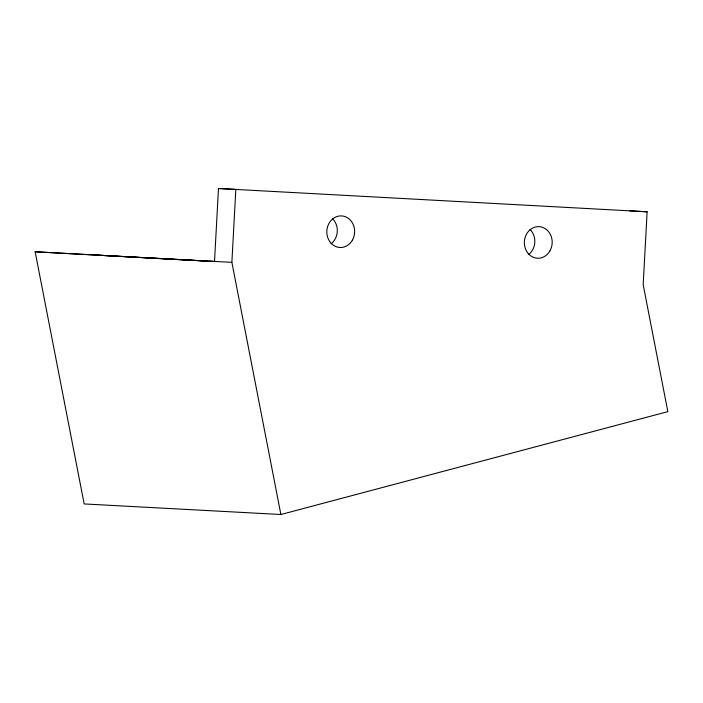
<?xml version="1.0" encoding="UTF-8"?>
<svg xmlns="http://www.w3.org/2000/svg" width="703" height="703" viewBox="0 0 703 703"><rect width="100%" height="100%" fill="white"/><g stroke="black" fill="none" stroke-linecap="round" stroke-linejoin="round"><path stroke-width="1.05" d="M214.52 261.419L218.475 188.492L235.83 189.423L231.876 262.351L280.892 514.508L667.85 411.633L643.175 284.715L647.129 211.788L218.475 188.492M629.774 210.856L647.129 211.788M280.892 514.508L84.167 503.937L35.15 251.779L231.876 262.351M96.97 255.127L194.564 260.435M196.752 260.558L214.301 261.507M35.15 251.779L207.35 261.138M209.538 261.261L215.03 261.56M332.519 218.695A15.826 13.919 -86.9 0 1 331.157 243.765M530.053 229.433A15.826 13.919 -86.9 0 1 528.691 254.504M549.878 250.997A15.826 13.919 -86.9 0 0 539.131 226.638A15.826 13.919 -86.9 0 0 525.809 249.688A15.826 13.919 -86.9 0 0 549.878 250.997M352.344 240.259A15.826 13.919 -86.9 0 0 341.596 215.9A15.826 13.919 -86.9 0 0 328.275 238.95A15.826 13.919 -86.9 0 0 352.344 240.259"/></g></svg>
